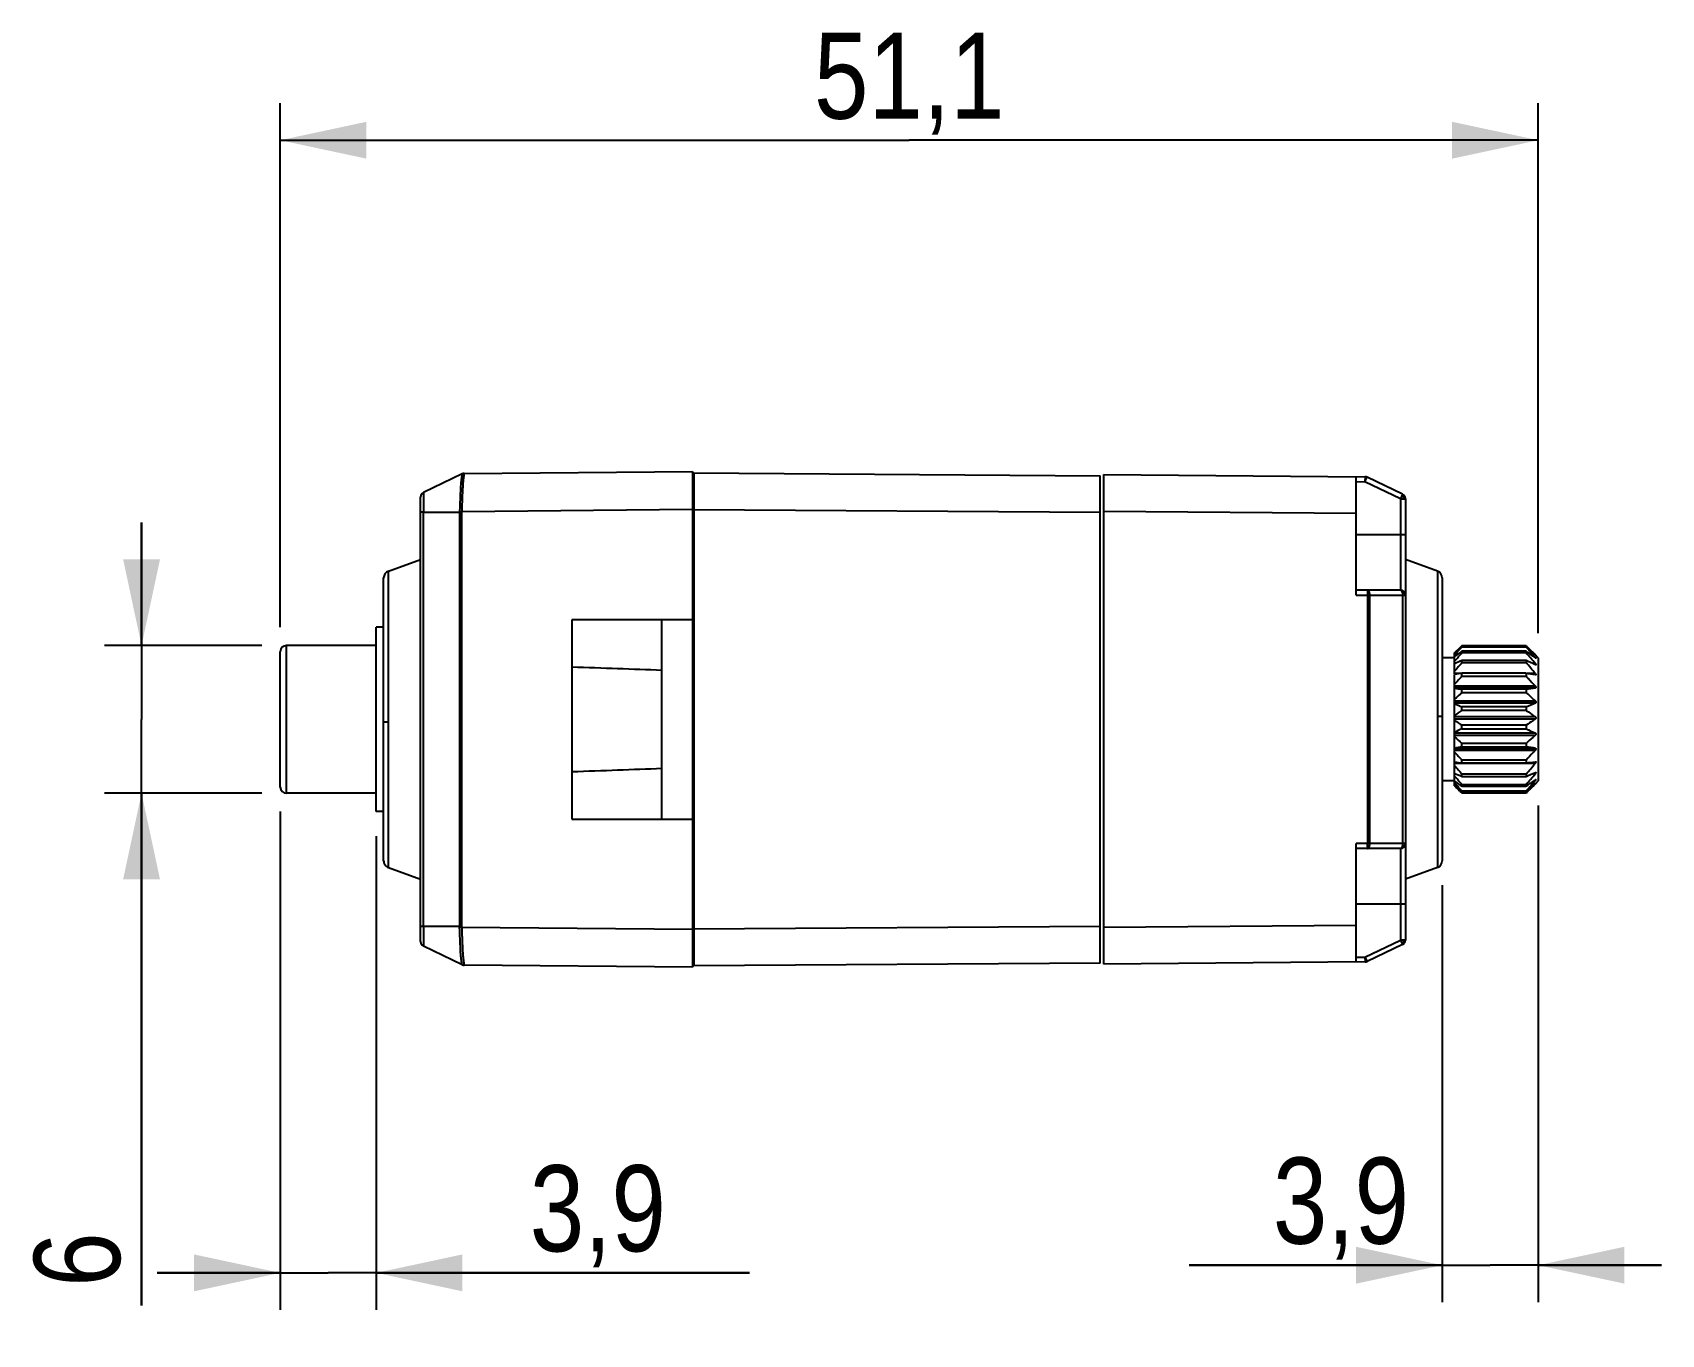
# Model space of a CAD drawing. Header units: millimetres. Extents: x 0 to 297, y 0 to 210.
# Drawn here: x 101.6 to 167.7, y 78.7 to 131.6 of the extents above; entities that cross this region are included whole.
import ezdxf

# ---------------------------------------------------------------- set-up
doc = ezdxf.new("R2010")
doc.units = ezdxf.units.MM
doc.header["$LTSCALE"] = 16.335
doc.layers.get('0').update_dxf_attribs({"linetype": 'CONTINUOUS'})
doc.styles.get("Standard").update_dxf_attribs({"font": 'txt', "width": 0.85})
doc.dimstyles.new('DIMSTYLE_1', dxfattribs={"dimtxt": 3.5, "dimasz": 3.5, "dimexe": 0.18, "dimexo": 0.0625, "dimgap": 0.09, "dimtad": 1, "dimdsep": 46, "dimtxsty": 'Standard', "dimblk": '_FILLED', "dimblk1": '_FILLED', "dimblk2": '_FILLED', "dimcen": 0.09, "dimadec": 0, "dimazin": 0, "dimtp": 0.1, "dimtm": 0.1, "dimtfac": 1, "dimtofl": 0, "dimtmove": 0, "dimatfit": 3, "dimldrblk": '_FILLED', "dimfxl": 1, "dimtolj": 1, "dimarcsym": 0})
doc.dimstyles.new('DIMSTYLE_2', dxfattribs={"dimtxt": 3.5, "dimasz": 3.5, "dimexe": 0.18, "dimexo": 0.0625, "dimgap": 0.09, "dimtad": 1, "dimdsep": 46, "dimtxsty": 'Standard', "dimblk": '_FILLED', "dimblk1": '_FILLED', "dimblk2": '_FILLED', "dimcen": 0.09, "dimadec": 0, "dimazin": 0, "dimtp": 0.3, "dimtm": 0.3, "dimtfac": 1, "dimtofl": 0, "dimtmove": 0, "dimatfit": 3, "dimldrblk": '_FILLED', "dimfxl": 1, "dimtolj": 1, "dimarcsym": 0})

# ---------------------------------------------------------------- blocks, each defined once
blk = doc.blocks.new('_FILLED')
at = {"color": 0, "linetype": 'ByBlock'}
blk.add_solid([(0, 0), (-1, 0.214), (-1, -0.214)], dxfattribs=at)
blk = doc.blocks.new('*D1')
at = {"color": 2, "linetype": 'Continuous'}
for p, q in [((105.987, 106.734), (105.987, 111.734)), ((105.987, 111.734), (105.987, 103.734)), ((110.87, 106.734), (104.487, 106.734)), ((105.987, 79.914), (105.987, 103.734)), ((110.87, 100.734), (104.487, 100.734)), ((105.987, 100.734), (105.987, 79.914))]:
    blk.add_line(p, q, dxfattribs=at)
at = {"color": 2, "linetype": 'Continuous', "xscale": 3.5, "yscale": 3.5, "zscale": 3.5}
for p, rotation in [((105.987, 106.734), 270), ((105.987, 100.734), 90)]:
    blk.add_blockref('_FILLED', p, dxfattribs=dict(at, rotation=rotation))
at = {"color": 2, "linetype": 'Continuous', "insert": (101.612, 82.889), "char_height": 3.5, "width": 2.975, "attachment_point": 3, "rotation": 90, "line_spacing_factor": 0.9}
blk.add_mtext('6', dxfattribs=at)
blk = doc.blocks.new('*D2')
at = {"color": 2, "linetype": 'Continuous'}
for p, q in [((111.62, 99.984), (111.62, 79.743)), ((115.52, 98.984), (115.52, 79.743)), ((111.62, 81.243), (106.62, 81.243)), ((106.62, 81.243), (113.57, 81.243)), ((130.679, 81.243), (113.57, 81.243)), ((115.52, 81.243), (130.679, 81.243))]:
    blk.add_line(p, q, dxfattribs=at)
at = {"color": 2, "linetype": 'Continuous', "xscale": 3.5, "yscale": 3.5, "zscale": 3.5}
blk.add_blockref('_FILLED', (111.62, 81.243), dxfattribs=at)
at = {"color": 2, "linetype": 'Continuous', "xscale": 3.5, "yscale": 3.5, "zscale": 3.5, "rotation": 180}
blk.add_blockref('_FILLED', (115.52, 81.243), dxfattribs=at)
at = {"color": 2, "linetype": 'Continuous', "insert": (121.754, 85.618), "char_height": 3.5, "width": 8.925, "attachment_point": 1, "line_spacing_factor": 0.9}
blk.add_mtext('3,9', dxfattribs=at)
blk = doc.blocks.new('*D3')
at = {"color": 2, "linetype": 'Continuous'}
for p, q in [((162.72, 100.234), (162.72, 80.054)), ((158.82, 96.99), (158.82, 80.054)), ((158.82, 81.554), (148.543, 81.554)), ((148.543, 81.554), (160.77, 81.554)), ((167.72, 81.554), (160.77, 81.554)), ((162.72, 81.554), (167.72, 81.554))]:
    blk.add_line(p, q, dxfattribs=at)
at = {"color": 2, "linetype": 'Continuous', "xscale": 3.5, "yscale": 3.5, "zscale": 3.5}
blk.add_blockref('_FILLED', (158.82, 81.554), dxfattribs=at)
at = {"color": 2, "linetype": 'Continuous', "xscale": 3.5, "yscale": 3.5, "zscale": 3.5, "rotation": 180}
blk.add_blockref('_FILLED', (162.72, 81.554), dxfattribs=at)
at = {"color": 2, "linetype": 'Continuous', "insert": (157.468, 85.929), "char_height": 3.5, "width": 8.925, "attachment_point": 3, "line_spacing_factor": 0.9}
blk.add_mtext('3,9', dxfattribs=at)
blk = doc.blocks.new('*D4')
at = {"color": 2, "linetype": 'Continuous'}
for p, q in [((111.62, 107.484), (111.62, 128.766)), ((162.72, 107.234), (162.72, 128.766)), ((111.62, 127.266), (137.17, 127.266)), ((162.72, 127.266), (137.17, 127.266))]:
    blk.add_line(p, q, dxfattribs=at)
at = {"color": 2, "linetype": 'Continuous', "xscale": 3.5, "yscale": 3.5, "zscale": 3.5, "rotation": 180}
blk.add_blockref('_FILLED', (111.62, 127.266), dxfattribs=at)
at = {"color": 2, "linetype": 'Continuous', "xscale": 3.5, "yscale": 3.5, "zscale": 3.5}
blk.add_blockref('_FILLED', (162.72, 127.266), dxfattribs=at)
at = {"color": 2, "linetype": 'Continuous', "insert": (137.17, 131.641), "char_height": 3.5, "width": 11.9, "attachment_point": 2, "line_spacing_factor": 0.9}
blk.add_mtext('51,1', dxfattribs=at)

msp = doc.modelspace()

# ---------------------------------------------------------------- linework, layer by layer
at = {"color": 7, "linetype": 'Continuous'}
for p, q in [((119.096, 113.724), (128.37, 113.805)), ((128.37, 113.805), (128.37, 93.664)), ((119.011, 113.704), (117.434, 112.948)), ((119.017, 113.707), (119.01, 113.704)), ((119.01, 113.704), (119.01, 113.704)), ((119.095, 113.723), (119.096, 113.724)), ((128.42, 113.634), (128.37, 113.634)), ((128.42, 113.75), (128.42, 93.719)), ((128.42, 113.75), (144.92, 113.634)), ((144.92, 93.834), (144.92, 113.634)), ((145.07, 93.785), (145.07, 113.684)), ((145.07, 113.684), (155.682, 113.591)), ((155.32, 108.784), (155.32, 113.594)), ((155.32, 113.394), (155.68, 113.391)), ((155.682, 113.591), (155.68, 113.391)), ((155.68, 113.391), (155.767, 113.572)), ((157.12, 112.701), (155.68, 113.391)), ((157.207, 112.881), (155.767, 113.572)), ((117.32, 94.701), (117.32, 112.768)), ((117.434, 112.948), (117.434, 112.153)), ((157.207, 112.881), (157.12, 112.701)), ((157.12, 112.701), (157.32, 112.701)), ((157.12, 112.701), (157.12, 108.984)), ((157.32, 112.701), (157.32, 108.79)), ((117.434, 112.153), (117.32, 112.153)), ((117.434, 95.315), (117.434, 112.153)), ((117.434, 112.153), (118.905, 112.153)), ((118.989, 112.173), (118.905, 112.175)), ((118.905, 112.153), (118.905, 95.315)), ((118.905, 112.153), (118.989, 112.153)), ((128.37, 112.255), (118.989, 112.173)), ((118.989, 95.315), (118.989, 112.153)), ((128.37, 112.134), (128.42, 112.134)), ((144.92, 112.134), (128.42, 112.25)), ((155.32, 112.095), (145.07, 112.184)), ((157.32, 111.234), (155.32, 111.234)), ((116.018, 109.76), (117.32, 110.234)), ((158.623, 109.76), (157.32, 110.234)), ((115.82, 97.99), (115.82, 109.478)), ((116.018, 97.708), (116.018, 109.76)), ((158.623, 109.76), (158.623, 97.708)), ((158.82, 109.478), (158.82, 97.99)), ((157.12, 108.984), (155.32, 108.984)), ((155.32, 108.784), (157.32, 108.784)), ((155.788, 108.784), (155.788, 98.684)), ((155.873, 98.684), (155.873, 108.784)), ((157.207, 108.784), (157.207, 98.684)), ((157.32, 108.784), (157.32, 94.768)), ((115.52, 99.984), (115.52, 107.484)), ((115.82, 107.484), (115.52, 107.484)), ((123.47, 107.784), (123.47, 99.684)), ((128.37, 107.784), (123.47, 107.784)), ((127.12, 99.684), (127.12, 107.784)), ((111.87, 100.734), (111.87, 106.734)), ((115.52, 106.734), (111.87, 106.734)), ((159.62, 106.729), (159.608, 106.717)), ((159.62, 106.729), (162.22, 106.729)), ((162.22, 106.703), (159.62, 106.703)), ((159.62, 106.68), (159.62, 106.703)), ((159.62, 106.68), (162.22, 106.68)), ((162.22, 106.729), (162.233, 106.717)), ((162.22, 106.703), (162.22, 106.68)), ((111.62, 100.984), (111.62, 106.484)), ((159.32, 106.234), (158.82, 106.234)), ((159.32, 106.434), (159.345, 106.459)), ((159.32, 106.434), (159.339, 106.453)), ((159.32, 105.582), (159.32, 106.434)), ((159.33, 105.997), (159.32, 105.997)), ((159.339, 106.453), (159.342, 106.456)), ((159.342, 106.456), (159.345, 106.459)), ((162.22, 106.503), (159.62, 106.503)), ((159.62, 106.445), (159.62, 106.503)), ((159.62, 106.445), (162.22, 106.445)), ((162.22, 106.129), (159.62, 106.129)), ((159.62, 106.04), (159.62, 106.129)), ((159.62, 106.04), (162.22, 106.04)), ((162.22, 106.503), (162.22, 106.445)), ((162.22, 106.129), (162.22, 106.04)), ((162.599, 105.997), (162.51, 105.997)), ((162.599, 106.255), (162.568, 106.255)), ((162.599, 105.955), (162.583, 105.963)), ((162.599, 106.231), (162.588, 106.24)), ((162.599, 106.354), (162.596, 106.354)), ((162.72, 106.234), (162.621, 106.333)), ((162.72, 106.234), (162.72, 101.234)), ((159.574, 105.597), (159.32, 105.597)), ((159.32, 101.037), (159.32, 105.553)), ((162.22, 105.605), (159.62, 105.605)), ((159.62, 105.491), (159.62, 105.605)), ((159.62, 105.491), (162.22, 105.491)), ((162.22, 105.605), (162.22, 105.491)), ((162.599, 105.597), (162.267, 105.597)), ((162.599, 105.539), (162.589, 105.541)), ((162.599, 105.08), (159.32, 105.08)), ((159.32, 105.01), (162.599, 105.01)), ((162.22, 104.963), (159.62, 104.963)), ((159.62, 104.831), (159.62, 104.963)), ((159.62, 104.831), (162.22, 104.831)), ((162.22, 104.963), (162.22, 104.831)), ((162.599, 104.478), (159.32, 104.478)), ((159.32, 104.4), (162.599, 104.4)), ((162.22, 104.243), (159.62, 104.243)), ((159.62, 104.102), (159.62, 104.243)), ((159.62, 104.102), (162.22, 104.102)), ((162.22, 104.243), (162.22, 104.102)), ((162.599, 103.83), (159.32, 103.83)), ((159.32, 103.749), (162.599, 103.749)), ((162.22, 103.492), (159.62, 103.492)), ((159.62, 103.35), (159.62, 103.492)), ((159.62, 103.35), (162.22, 103.35)), ((162.22, 103.492), (162.22, 103.35)), ((162.599, 103.175), (159.32, 103.175)), ((159.32, 103.097), (162.599, 103.097)), ((162.599, 102.556), (159.32, 102.556)), ((162.22, 102.756), (159.62, 102.756)), ((159.62, 102.622), (159.62, 102.756)), ((159.62, 102.622), (162.22, 102.622)), ((162.22, 102.756), (162.22, 102.622)), ((159.32, 102.484), (162.599, 102.484)), ((159.32, 101.951), (162.599, 101.951)), ((162.22, 102.082), (159.62, 102.082)), ((159.62, 101.964), (159.62, 102.082)), ((159.62, 101.964), (162.22, 101.964)), ((162.22, 102.082), (162.22, 101.964)), ((162.592, 102.01), (162.599, 102.011)), ((162.599, 102.011), (162.603, 102.011)), ((159.32, 101.234), (158.82, 101.234)), ((159.32, 101.529), (159.347, 101.529)), ((162.22, 101.511), (159.62, 101.511)), ((159.62, 101.417), (159.62, 101.511)), ((159.62, 101.417), (162.22, 101.417)), ((162.22, 101.511), (162.22, 101.417)), ((162.493, 101.529), (162.599, 101.529)), ((162.561, 101.246), (162.599, 101.246)), ((162.583, 101.567), (162.599, 101.574)), ((162.587, 101.264), (162.599, 101.273)), ((162.72, 101.234), (162.602, 101.117)), ((115.52, 100.734), (111.87, 100.734)), ((159.511, 100.843), (159.531, 100.824)), ((159.531, 100.824), (159.55, 100.804)), ((159.595, 100.76), (159.62, 100.735)), ((162.22, 101.08), (159.62, 101.08)), ((159.62, 101.016), (159.62, 101.08)), ((159.62, 101.016), (162.22, 101.016)), ((162.22, 100.816), (159.62, 100.816)), ((159.62, 100.786), (159.62, 100.816)), ((159.62, 100.786), (162.22, 100.786)), ((162.22, 100.735), (159.62, 100.735)), ((162.22, 101.08), (162.22, 101.016)), ((162.22, 100.816), (162.22, 100.786)), ((162.246, 100.76), (162.22, 100.735)), ((162.31, 100.824), (162.28, 100.795)), ((162.599, 101.12), (162.569, 101.088)), ((162.592, 101.12), (162.599, 101.12)), ((162.596, 101.123), (162.599, 101.126)), ((162.619, 101.143), (162.62, 101.144)), ((115.82, 99.984), (115.52, 99.984)), ((123.47, 99.684), (128.37, 99.684)), ((157.32, 98.684), (155.32, 98.684)), ((155.32, 93.874), (155.32, 98.684)), ((157.262, 98.543), (157.2, 98.605)), ((157.12, 98.484), (155.32, 98.484)), ((157.12, 98.484), (157.12, 94.768)), ((116.018, 97.708), (117.32, 97.234)), ((158.623, 97.708), (157.32, 97.234)), ((155.32, 96.234), (157.32, 96.234)), ((118.905, 95.315), (117.32, 95.315)), ((117.434, 95.315), (117.434, 94.52)), ((118.989, 95.315), (118.905, 95.315)), ((118.905, 95.293), (118.989, 95.296)), ((118.989, 95.296), (128.37, 95.214)), ((128.42, 95.334), (128.37, 95.334)), ((128.42, 95.219), (144.92, 95.334)), ((145.07, 95.285), (155.32, 95.374)), ((155.68, 94.077), (157.12, 94.768)), ((157.32, 94.768), (157.12, 94.768)), ((157.12, 94.768), (157.207, 94.587)), ((119.011, 93.765), (117.434, 94.52)), ((155.32, 94.074), (155.68, 94.077)), ((155.68, 94.077), (155.767, 93.897)), ((155.68, 94.077), (155.682, 93.877)), ((157.207, 94.587), (155.767, 93.897)), ((119.017, 93.762), (119.01, 93.765)), ((119.01, 93.765), (119.017, 93.762)), ((119.01, 93.765), (119.01, 93.765)), ((119.096, 93.745), (119.095, 93.745)), ((128.37, 93.664), (119.096, 93.745)), ((128.37, 93.834), (128.42, 93.834)), ((144.92, 93.834), (128.42, 93.719)), ((155.682, 93.877), (145.07, 93.785))]:
    msp.add_line(p, q, dxfattribs=at)
for centre, radius, start, end in [((119.097, 113.524), 0.2, 90.49999, 115.60994), ((119.096, 113.524), 0.2, 106.99864, 113.92538), ((119.097, 113.523), 0.201, 90.49154, 106.9494), ((155.68, 113.391), 0.2, 64.39007, 89.5), ((117.52, 112.768), 0.2, 115.60637, 179.98863), ((157.12, 112.701), 0.2, 0, 64.39006), ((116.12, 109.478), 0.3, 110, 179.99972), ((158.52, 109.478), 0.3, 0.00054, 70.0003), ((139.331, 108.796), 16.458, 359.95906, 0.42641), ((157.12, 108.784), 0.2, 360, 90), ((111.87, 106.484), 0.25, 90, 179.99124), ((172.82, 92.119), 19.671, 132.14856, 133.33843), ((175.752, 91.893), 21.883, 137.4904, 138.66608), ((173.295, 92.503), 19.733, 134.11673, 134.98825), ((176.459, 89.245), 24.274, 133.96408, 134.125), ((146.496, 92.26), 21.335, 41.15313, 42.52021), ((145.869, 89.755), 23.569, 45.8551, 46.02696), ((148.384, 92.338), 19.963, 45.01925, 45.87345), ((170.316, 91.184), 18.684, 124.92318, 126.05306), ((176.775, 91.543), 22.724, 139.01952, 140.18671), ((168.148, 87.071), 20.879, 114.10699, 115.01215), ((176.565, 91.164), 22.548, 138.71886, 139.88798), ((145.982, 92.326), 21.518, 39.44329, 41.00636), ((154.319, 88.444), 19.37, 64.74559, 65.92689), ((146.183, 91.948), 21.349, 39.74136, 41.30713), ((151.009, 94.969), 16.247, 44.48807, 45.00617), ((150.048, 95.383), 16.605, 40.89931, 41.10728), ((166.851, 62.736), 43.474, 99.57381, 99.97501), ((175.172, 90.754), 21.425, 136.5417, 137.72098), ((155.58, 66.166), 39.993, 79.90637, 80.44306), ((166.746, 164.004), 59.47, 262.82719, 263.11841), ((173.074, 89.972), 20.044, 132.15963, 133.32733), ((155.742, 158.751), 54.177, 276.86768, 277.27166), ((167.859, 124.714), 22.066, 247.2334, 248.07561), ((170.551, 88.453), 19.088, 124.93517, 126.04111), ((154.705, 122.951), 20.161, 291.88548, 293.05131), ((169.915, 119.113), 18.708, 235.50489, 236.61239), ((168.365, 83.816), 21.402, 114.11803, 115.00107), ((172.406, 117.381), 19.426, 227.65179, 228.83793), ((167.058, 58.548), 44.697, 99.5793, 99.96953), ((154.976, 59.698), 43.531, 79.91388, 80.42026), ((174.715, 116.672), 20.994, 222.83677, 224.02772), ((166.953, 162.685), 61.162, 262.83122, 263.11438), ((155.044, 161.386), 59.854, 276.88627, 277.24467), ((146.332, 115.584), 21.225, 318.46561, 320.0333), ((162.495, 102.038), 0.136, 320.07579, 322.9354), ((162.603, 101.982), 0.029, 90.00511, 91.31806), ((176.409, 116.368), 22.419, 220.33785, 221.50835), ((168.075, 122.411), 22.632, 247.24394, 248.0651), ((176.828, 115.989), 22.768, 219.739, 220.90569), ((153.925, 122.015), 22.205, 291.93587, 292.94927), ((145.932, 115.205), 21.56, 319.06844, 320.63081), ((146.722, 114.843), 20.904, 317.8525, 319.4249), ((162.454, 101.648), 0.188, 320.67715, 322.41711), ((162.38, 101.434), 0.289, 319.47111, 320.63245), ((111.87, 100.984), 0.25, 180.08129, 270), ((170.147, 116.981), 19.123, 235.51689, 236.60036), ((176.001, 115.628), 22.084, 220.94742, 222.12126), ((172.657, 115.691), 19.802, 227.66306, 228.82667), ((171.023, 112.39), 16.305, 224.12927, 224.36304), ((174.37, 115.658), 20.982, 224.35152, 224.91379), ((172.967, 114.25), 18.994, 225.06269, 225.25115), ((145.52, 117.617), 23.747, 314.77719, 314.89474), ((149.266, 113.889), 18.462, 314.95433, 316.10102), ((161.864, 101.823), 1.018, 316.27441, 316.5475), ((136.693, 98.681), 19.095, 359.60586, 0.00867), ((157.12, 98.684), 0.2, 270, 0), ((158.52, 97.99), 0.3, 289.9997, 359.99946), ((117.52, 94.701), 0.2, 180.01137, 244.39363), ((157.06, 94.893), 0.28, 295.61116, 304.42991), ((157.12, 94.768), 0.2, 295.60994, 360), ((119.097, 93.945), 0.2, 252.91375, 269.50001), ((155.68, 94.077), 0.2, 270.5, 295.60993)]:
    msp.add_arc(centre, radius, start, end, dxfattribs=at)
for start_param, end_param in [(0.230718, 0.246218), (-0.246218, -0.230718)]:
    msp.add_ellipse((-843.385, 103.734), major_axis=(996.921, 0), ratio=0.008727, start_param=start_param, end_param=end_param, dxfattribs=at)
for points, knots in [([(118.986, 113.591), (118.976, 113.514), (118.954, 113.327), (118.94, 113.074), (118.93, 112.827), (118.921, 112.618), (118.912, 112.399), (118.907, 112.25), (118.905, 112.175)], [0, 0, 0, 0, 0.16313, 0.398206, 0.536778, 0.685428, 0.841034, 1, 1, 1, 1]), ([(118.996, 113.661), (118.996, 113.656), (118.992, 113.633), (118.989, 113.609), (118.986, 113.591)], [0, 0, 0, 0, 0.208175, 1, 1, 1, 1]), ([(119.08, 113.677), (119.075, 113.649), (119.067, 113.581), (119.052, 113.46), (119.038, 113.304), (119.026, 113.117), (119.017, 112.905), (119.008, 112.672), (118.997, 112.426), (118.992, 112.258), (118.989, 112.173)], [0, 0, 0, 0, 0.055634, 0.137055, 0.24186, 0.367176, 0.509645, 0.665481, 0.830508, 1, 1, 1, 1]), ([(119.01, 113.704), (119.008, 113.703), (119.006, 113.699), (119.003, 113.69), (118.999, 113.677), (118.997, 113.666), (118.996, 113.661)], [0, 0, 0, 0, 0.109833, 0.310792, 0.607717, 1, 1, 1, 1]), ([(119.095, 113.723), (119.093, 113.723), (119.09, 113.718), (119.087, 113.708), (119.083, 113.694), (119.081, 113.683), (119.08, 113.677)], [0, 0, 0, 0, 0.116547, 0.318214, 0.612216, 1, 1, 1, 1]), ([(155.682, 113.54), (155.687, 113.538), (155.707, 113.533), (155.727, 113.526), (155.741, 113.519)], [0, 0, 0, 0, 0.247422, 1, 1, 1, 1]), ([(157.249, 112.785), (157.246, 112.793), (157.235, 112.823), (157.217, 112.85), (157.2, 112.867)], [0, 0, 0, 0, 0.26605, 1, 1, 1, 1]), ([(157.262, 112.701), (157.262, 112.708), (157.261, 112.737), (157.255, 112.765), (157.249, 112.785)], [0, 0, 0, 0, 0.253469, 1, 1, 1, 1]), ([(155.787, 108.984), (155.787, 108.984), (155.787, 108.984), (155.787, 108.983), (155.787, 108.982), (155.787, 108.979), (155.787, 108.974), (155.787, 108.967), (155.787, 108.957), (155.788, 108.941), (155.788, 108.928), (155.788, 108.919)], [0, 0, 0, 0, 0.004378, 0.016881, 0.037574, 0.066423, 0.148341, 0.261689, 0.40524, 0.577454, 1, 1, 1, 1]), ([(155.848, 108.926), (155.844, 108.934), (155.836, 108.95), (155.821, 108.969), (155.805, 108.981), (155.792, 108.984), (155.787, 108.984)], [0, 0, 0, 0, 0.315788, 0.58301, 0.805669, 1, 1, 1, 1]), ([(155.788, 108.919), (155.793, 108.92), (155.813, 108.924), (155.833, 108.926), (155.848, 108.926)], [0, 0, 0, 0, 0.257398, 1, 1, 1, 1]), ([(155.873, 108.784), (155.873, 108.81), (155.869, 108.858), (155.857, 108.905), (155.848, 108.926)], [0, 0, 0, 0, 0.532156, 1, 1, 1, 1]), ([(157.12, 108.984), (157.126, 108.984), (157.139, 108.981), (157.155, 108.969), (157.17, 108.95), (157.178, 108.934), (157.181, 108.926)], [0, 0, 0, 0, 0.194331, 0.41699, 0.684212, 1, 1, 1, 1]), ([(157.181, 108.926), (157.195, 108.926), (157.222, 108.923), (157.258, 108.911), (157.287, 108.892), (157.3, 108.873), (157.304, 108.864)], [0, 0, 0, 0, 0.289529, 0.550141, 0.783562, 1, 1, 1, 1]), ([(157.181, 108.926), (157.19, 108.905), (157.203, 108.858), (157.207, 108.81), (157.207, 108.784)], [0, 0, 0, 0, 0.467844, 1, 1, 1, 1]), ([(162.599, 106.351), (162.568, 106.381), (162.443, 106.5), (162.316, 106.616), (162.22, 106.703)], [0, 0, 0, 0, 0.249356, 1, 1, 1, 1]), ([(162.588, 106.24), (162.558, 106.262), (162.436, 106.351), (162.313, 106.438), (162.22, 106.503)], [0, 0, 0, 0, 0.248738, 1, 1, 1, 1]), ([(162.599, 106.354), (162.602, 106.352), (162.607, 106.346), (162.613, 106.34), (162.617, 106.336), (162.619, 106.334), (162.62, 106.333), (162.62, 106.332), (162.62, 106.332)], [0, 0, 0, 0, 0.383176, 0.706435, 0.833673, 0.92905, 0.98549, 1, 1, 1, 1]), ([(162.62, 106.332), (162.62, 106.332), (162.619, 106.333), (162.618, 106.334), (162.616, 106.336), (162.612, 106.339), (162.607, 106.344), (162.602, 106.349), (162.599, 106.351)], [0, 0, 0, 0, 0.028087, 0.09246, 0.190461, 0.316559, 0.630416, 1, 1, 1, 1]), ([(162.599, 106.255), (162.603, 106.251), (162.608, 106.245), (162.613, 106.237), (162.617, 106.232), (162.619, 106.228), (162.62, 106.225), (162.62, 106.222), (162.619, 106.221), (162.618, 106.221)], [0, 0, 0, 0, 0.376785, 0.547179, 0.697732, 0.819332, 0.904022, 0.954832, 1, 1, 1, 1]), ([(162.618, 106.221), (162.617, 106.221), (162.614, 106.222), (162.608, 106.225), (162.603, 106.229), (162.599, 106.231)], [0, 0, 0, 0, 0.159592, 0.389555, 1, 1, 1, 1]), ([(162.599, 105.997), (162.604, 105.992), (162.611, 105.982), (162.618, 105.969), (162.62, 105.96), (162.62, 105.955), (162.617, 105.951), (162.614, 105.951), (162.613, 105.951)], [0, 0, 0, 0, 0.351832, 0.658869, 0.773669, 0.857986, 0.924951, 1, 1, 1, 1]), ([(162.613, 105.951), (162.612, 105.951), (162.607, 105.952), (162.603, 105.953), (162.599, 105.955)], [0, 0, 0, 0, 0.212724, 1, 1, 1, 1]), ([(162.22, 105.491), (162.252, 105.457), (162.38, 105.321), (162.506, 105.184), (162.599, 105.08)], [0, 0, 0, 0, 0.250225, 1, 1, 1, 1]), ([(162.599, 105.597), (162.604, 105.591), (162.611, 105.581), (162.618, 105.567), (162.621, 105.556), (162.62, 105.544), (162.611, 105.539), (162.607, 105.538), (162.605, 105.538)], [0, 0, 0, 0, 0.32723, 0.484774, 0.624534, 0.825435, 0.909337, 1, 1, 1, 1]), ([(162.22, 104.831), (162.252, 104.802), (162.38, 104.685), (162.506, 104.568), (162.599, 104.478)], [0, 0, 0, 0, 0.250603, 1, 1, 1, 1]), ([(162.599, 105.08), (162.605, 105.073), (162.613, 105.063), (162.619, 105.047), (162.621, 105.035), (162.619, 105.024), (162.613, 105.014), (162.605, 105.01), (162.599, 105.01)], [0, 0, 0, 0, 0.298107, 0.449443, 0.589535, 0.711248, 0.813884, 1, 1, 1, 1]), ([(162.22, 104.102), (162.252, 104.079), (162.38, 103.99), (162.506, 103.899), (162.599, 103.83)], [0, 0, 0, 0, 0.251223, 1, 1, 1, 1]), ([(162.599, 104.478), (162.605, 104.472), (162.616, 104.459), (162.622, 104.435), (162.617, 104.412), (162.605, 104.403), (162.599, 104.4)], [0, 0, 0, 0, 0.265777, 0.548635, 0.795875, 1, 1, 1, 1]), ([(116.018, 103.619), (116.004, 103.619), (115.978, 103.62), (115.941, 103.62), (115.906, 103.621), (115.877, 103.621), (115.855, 103.622), (115.842, 103.622), (115.834, 103.623), (115.828, 103.623), (115.824, 103.624), (115.822, 103.624), (115.82, 103.624), (115.82, 103.625)], [0, 0, 0, 0, 0.202669, 0.396154, 0.572513, 0.72442, 0.845444, 0.893256, 0.93216, 0.961939, 0.98286, 0.99534, 1, 1, 1, 1]), ([(158.82, 103.844), (158.82, 103.844), (158.819, 103.845), (158.816, 103.845), (158.812, 103.845), (158.806, 103.846), (158.798, 103.846), (158.785, 103.847), (158.764, 103.848), (158.735, 103.848), (158.701, 103.849), (158.663, 103.849), (158.637, 103.849), (158.623, 103.85)], [0, 0, 0, 0, 0.004961, 0.018402, 0.040482, 0.071142, 0.110258, 0.157563, 0.275539, 0.422457, 0.595002, 0.789298, 1, 1, 1, 1]), ([(162.599, 103.749), (162.568, 103.727), (162.443, 103.64), (162.316, 103.555), (162.22, 103.492)], [0, 0, 0, 0, 0.248551, 1, 1, 1, 1]), ([(162.22, 103.35), (162.252, 103.335), (162.379, 103.278), (162.505, 103.22), (162.599, 103.175)], [0, 0, 0, 0, 0.252043, 1, 1, 1, 1]), ([(162.599, 103.83), (162.605, 103.825), (162.616, 103.813), (162.622, 103.789), (162.616, 103.765), (162.605, 103.753), (162.599, 103.749)], [0, 0, 0, 0, 0.234804, 0.504028, 0.770416, 1, 1, 1, 1]), ([(162.599, 103.097), (162.568, 103.068), (162.443, 102.953), (162.316, 102.84), (162.22, 102.756)], [0, 0, 0, 0, 0.249264, 1, 1, 1, 1]), ([(162.599, 103.175), (162.605, 103.173), (162.617, 103.163), (162.622, 103.14), (162.616, 103.115), (162.605, 103.102), (162.599, 103.097)], [0, 0, 0, 0, 0.208329, 0.459313, 0.740124, 1, 1, 1, 1]), ([(162.599, 102.556), (162.605, 102.555), (162.613, 102.551), (162.619, 102.54), (162.621, 102.529), (162.619, 102.517), (162.613, 102.501), (162.605, 102.491), (162.599, 102.484)], [0, 0, 0, 0, 0.188402, 0.294317, 0.417598, 0.558993, 0.708129, 1, 1, 1, 1]), ([(162.599, 102.484), (162.568, 102.45), (162.443, 102.315), (162.316, 102.181), (162.22, 102.082)], [0, 0, 0, 0, 0.249711, 1, 1, 1, 1]), ([(162.603, 102.011), (162.606, 102.011), (162.612, 102.01), (162.619, 102.005), (162.621, 101.994), (162.62, 101.987), (162.618, 101.983)], [0, 0, 0, 0, 0.220031, 0.428836, 0.676658, 1, 1, 1, 1]), ([(162.618, 101.983), (162.618, 101.981), (162.614, 101.971), (162.608, 101.962), (162.604, 101.956)], [0, 0, 0, 0, 0.239564, 1, 1, 1, 1]), ([(162.22, 101.016), (162.251, 101.037), (162.374, 101.118), (162.496, 101.201), (162.587, 101.264)], [0, 0, 0, 0, 0.251288, 1, 1, 1, 1]), ([(162.612, 101.577), (162.611, 101.577), (162.607, 101.577), (162.602, 101.575), (162.599, 101.574)], [0, 0, 0, 0, 0.218085, 1, 1, 1, 1]), ([(162.617, 101.282), (162.615, 101.282), (162.608, 101.279), (162.603, 101.275), (162.599, 101.273)], [0, 0, 0, 0, 0.398428, 1, 1, 1, 1]), ([(162.612, 101.547), (162.611, 101.546), (162.608, 101.541), (162.605, 101.537), (162.603, 101.534)], [0, 0, 0, 0, 0.244378, 1, 1, 1, 1]), ([(162.617, 101.282), (162.618, 101.282), (162.62, 101.281), (162.621, 101.279), (162.62, 101.276), (162.618, 101.272), (162.615, 101.267), (162.61, 101.26), (162.606, 101.254), (162.603, 101.251)], [0, 0, 0, 0, 0.054859, 0.107815, 0.18894, 0.305035, 0.450829, 0.619608, 1, 1, 1, 1]), ([(162.612, 101.577), (162.614, 101.577), (162.619, 101.576), (162.621, 101.569), (162.62, 101.564), (162.617, 101.556), (162.614, 101.551), (162.612, 101.547)], [0, 0, 0, 0, 0.174289, 0.35676, 0.48395, 0.637485, 1, 1, 1, 1]), ([(162.22, 100.786), (162.252, 100.814), (162.378, 100.925), (162.503, 101.038), (162.596, 101.123)], [0, 0, 0, 0, 0.250681, 1, 1, 1, 1]), ([(162.599, 101.126), (162.603, 101.13), (162.609, 101.135), (162.616, 101.141), (162.618, 101.143), (162.619, 101.143)], [0, 0, 0, 0, 0.632538, 0.861994, 1, 1, 1, 1]), ([(162.62, 101.144), (162.621, 101.144), (162.618, 101.14), (162.616, 101.137), (162.609, 101.13), (162.605, 101.126), (162.603, 101.123)], [0, 0, 0, 0, 0.065222, 0.279521, 0.60586, 1, 1, 1, 1]), ([(155.848, 98.543), (155.857, 98.564), (155.869, 98.611), (155.873, 98.659), (155.873, 98.684)], [0, 0, 0, 0, 0.467844, 1, 1, 1, 1]), ([(157.2, 98.605), (157.197, 98.588), (157.189, 98.558), (157.171, 98.519), (157.149, 98.492), (157.129, 98.484), (157.12, 98.484)], [0, 0, 0, 0, 0.332526, 0.612003, 0.829525, 1, 1, 1, 1]), ([(157.207, 98.684), (157.207, 98.678), (157.206, 98.651), (157.203, 98.624), (157.2, 98.605)], [0, 0, 0, 0, 0.255452, 1, 1, 1, 1]), ([(115.82, 97.99), (115.82, 97.961), (115.829, 97.899), (115.871, 97.815), (115.935, 97.748), (115.99, 97.719), (116.018, 97.708)], [0, 0, 0, 0, 0.244077, 0.5, 0.755922, 1, 1, 1, 1]), ([(155.788, 98.55), (155.788, 98.541), (155.788, 98.528), (155.787, 98.512), (155.787, 98.502), (155.787, 98.495), (155.787, 98.49), (155.787, 98.487), (155.787, 98.486), (155.787, 98.485), (155.787, 98.484), (155.787, 98.484)], [0, 0, 0, 0, 0.422546, 0.59476, 0.738311, 0.851659, 0.933577, 0.962426, 0.983119, 0.995622, 1, 1, 1, 1]), ([(155.787, 98.484), (155.792, 98.484), (155.805, 98.487), (155.821, 98.5), (155.836, 98.519), (155.844, 98.534), (155.848, 98.543)], [0, 0, 0, 0, 0.194331, 0.41699, 0.684212, 1, 1, 1, 1]), ([(155.848, 98.543), (155.843, 98.543), (155.823, 98.544), (155.803, 98.547), (155.788, 98.55)], [0, 0, 0, 0, 0.242203, 1, 1, 1, 1]), ([(118.986, 93.878), (118.976, 93.954), (118.961, 94.082), (118.947, 94.27), (118.938, 94.446), (118.931, 94.641), (118.921, 94.851), (118.912, 95.069), (118.907, 95.218), (118.905, 95.293)], [0, 0, 0, 0, 0.162972, 0.272637, 0.398076, 0.536647, 0.68533, 0.840984, 1, 1, 1, 1]), ([(118.989, 95.296), (118.992, 95.202), (118.998, 95.017), (119.011, 94.747), (119.02, 94.495), (119.03, 94.271), (119.045, 94.08), (119.06, 93.946), (119.07, 93.86), (119.076, 93.814), (119.082, 93.779), (119.086, 93.761), (119.089, 93.754)], [0, 0, 0, 0, 0.182588, 0.359105, 0.523615, 0.670718, 0.795583, 0.894165, 0.932444, 0.962944, 0.98548, 1, 1, 1, 1]), ([(157.289, 94.735), (157.285, 94.728), (157.266, 94.7), (157.24, 94.676), (157.219, 94.662)], [0, 0, 0, 0, 0.238326, 1, 1, 1, 1]), ([(157.304, 94.768), (157.303, 94.765), (157.299, 94.753), (157.293, 94.742), (157.289, 94.735)], [0, 0, 0, 0, 0.24253, 1, 1, 1, 1]), ([(155.682, 93.929), (155.687, 93.93), (155.707, 93.935), (155.727, 93.943), (155.741, 93.95)], [0, 0, 0, 0, 0.247422, 1, 1, 1, 1]), ([(118.996, 93.808), (118.995, 93.813), (118.991, 93.836), (118.988, 93.859), (118.986, 93.878)], [0, 0, 0, 0, 0.208465, 1, 1, 1, 1]), ([(119.01, 93.765), (119.008, 93.766), (119.006, 93.77), (119.003, 93.779), (118.999, 93.792), (118.997, 93.802), (118.996, 93.808)], [0, 0, 0, 0, 0.111254, 0.312505, 0.608909, 1, 1, 1, 1]), ([(119.089, 93.754), (119.09, 93.753), (119.091, 93.75), (119.093, 93.746), (119.095, 93.745)], [0, 0, 0, 0, 0.337242, 1, 1, 1, 1])]:
    msp.add_open_spline(points, degree=3, knots=knots, dxfattribs=at)
for points in [[(118.905, 112.153), (118.904, 112.161), (118.904, 112.168), (118.905, 112.175)], [(118.989, 112.153), (118.989, 112.16), (118.989, 112.166), (118.989, 112.173)], [(162.605, 105.538), (162.603, 105.538), (162.601, 105.539), (162.599, 105.539)], [(118.905, 95.293), (118.904, 95.301), (118.904, 95.308), (118.905, 95.315)], [(118.989, 95.296), (118.989, 95.302), (118.989, 95.309), (118.989, 95.315)], [(119.095, 93.745), (119.068, 93.746), (119.041, 93.751), (119.017, 93.762)]]:
    msp.add_open_spline(points, degree=3, dxfattribs=at)

# ---------------------------------------------------------------- dimensions: what is measured, and where the dimension line sits
at = {"color": 2, "linetype": 'Continuous'}
for base, p1, p2, dimstyle, picture, middle in [((162.72, 127.266), (111.62, 107.484), (162.72, 107.234), 'DIMSTYLE_2', '*D4', (131.22, 129.891)), ((115.52, 81.243), (111.62, 99.984), (115.52, 98.984), 'DIMSTYLE_1', '*D2', (126.217, 83.868))]:
    dim = msp.add_linear_dim(base=base, p1=p1, p2=p2, dimstyle=dimstyle, dxfattribs=at)
    dim.commit()
    dim.dimension.update_dxf_attribs({"geometry": picture, "text_midpoint": middle, "dimtype": 160})
for base, p1, p2, angle, picture, middle in [((105.987, 100.734), (110.87, 106.734), (110.87, 100.734), 270, '*D1', (104.695, 78.741)), ((158.82, 81.554), (162.72, 100.234), (158.82, 96.99), 180, '*D3', (144.081, 84.179))]:
    dim = msp.add_linear_dim(base=base, p1=p1, p2=p2, angle=angle, dimstyle='DIMSTYLE_1', dxfattribs=at)
    dim.commit()
    dim.dimension.update_dxf_attribs({"geometry": picture, "text_midpoint": middle, "dimtype": 160})

doc.saveas('drawing.dxf')
